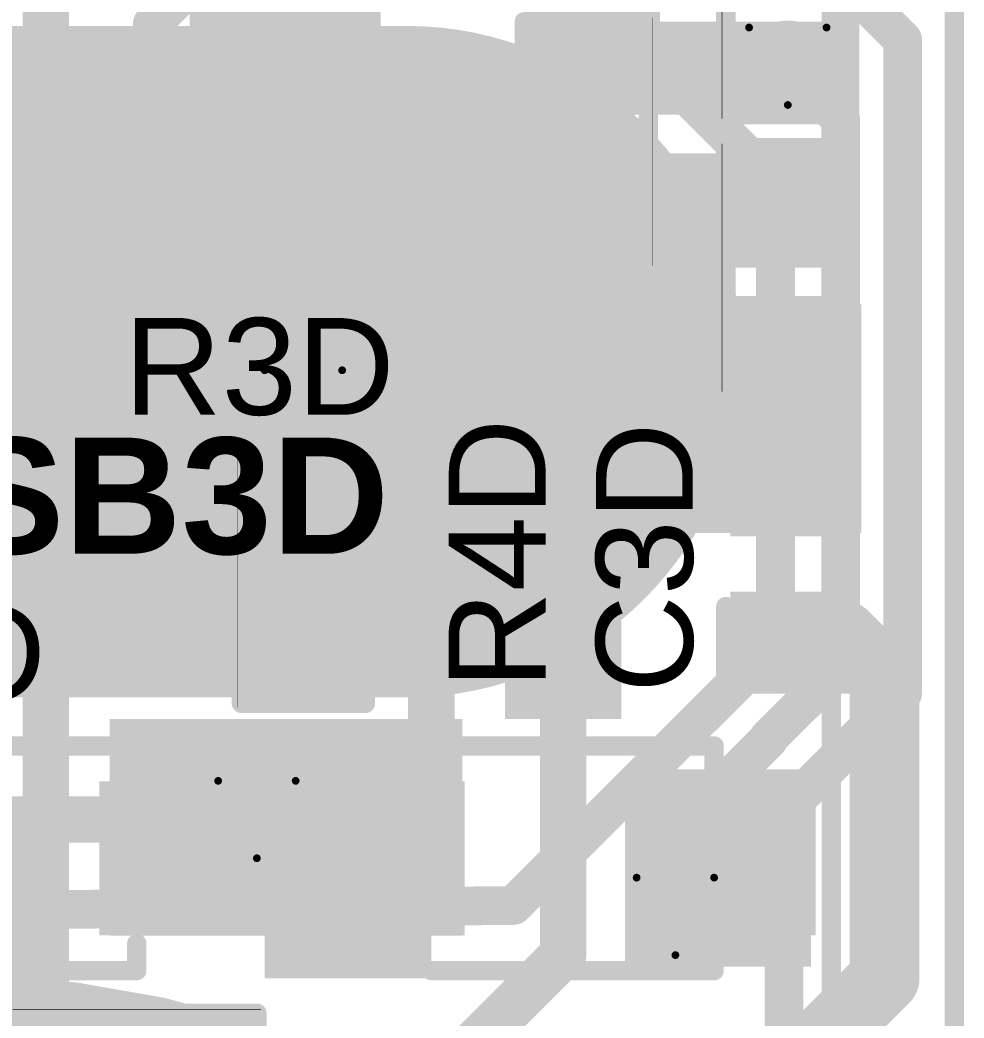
# Model space of a CAD drawing. Header units: inches. Extents: x -3.9 to 9.5, y -7 to 2.6.
# Drawn here: x 0.1632 to 0.4069, y -5.022 to -4.7643 of the extents above; entities that cross this region are included whole.
import ezdxf

# ---------------------------------------------------------------- set-up
doc = ezdxf.new("R2010")
doc.units = ezdxf.units.IN
doc.header["$MEASUREMENT"] = 0
for name, color, linetype in [('Board Outline', 216, 'Continuous'), ('Bottom Layer', 5, 'Continuous'), ('Bottom Overlay', 54, 'Continuous'), ('Bottom Paste', 16, 'Continuous'), ('Bottom Solder', 6, 'Continuous'), ('Drill Drawing', 1, 'Continuous'), ('Top Layer', 1, 'Continuous'), ('Top Overlay', 2, 'Continuous'), ('Top Paste', 8, 'Continuous'), ('Top Solder', 216, 'Continuous'), ('Via Holes', 16, 'Continuous')]:
    doc.layers.add(name, color=color, linetype=linetype)
doc.styles.add('Arial', font='', dxfattribs={"height": 0.2})
doc.styles.add('Arial_Bold', font='', dxfattribs={"height": 0.2})
doc.styles.get('Arial').set_extended_font_data('Arial')
doc.styles.get('Arial_Bold').set_extended_font_data('Arial', bold=True)

# ---------------------------------------------------------------- blocks, each defined once
blk = doc.blocks.new('14_TSSOP_38')
at = {"layer": 'Top Layer'}
for points in [[(-0.12992, 0.08563), (-0.08858, 0.08563), (-0.08858, 0.06791), (-0.12992, 0.06791)], [(-0.12992, 0.06004), (-0.08858, 0.06004), (-0.08858, 0.04232), (-0.12992, 0.04232)]]:
    blk.add_hatch(color=1, dxfattribs=at).paths.add_polyline_path(points)
at = {"layer": 'Top Overlay'}
blk.add_hatch(color=2, dxfattribs=at).paths.add_polyline_path([(-0.084, 0.068), (-0.073, 0.068), (-0.073, 0.086), (-0.084, 0.086)])
at = {"layer": 'Top Paste'}
for points in [[(-0.12992, 0.08563), (-0.08858, 0.08563), (-0.08858, 0.06791), (-0.12992, 0.06791)], [(-0.12992, 0.06004), (-0.08858, 0.06004), (-0.08858, 0.04232), (-0.12992, 0.04232)]]:
    blk.add_hatch(color=8, dxfattribs=at).paths.add_polyline_path(points)
at = {"layer": 'Top Solder'}
for points in [[(-0.13392, 0.08963), (-0.08458, 0.08963), (-0.08458, 0.06391), (-0.13392, 0.06391)], [(-0.13392, 0.06404), (-0.08458, 0.06404), (-0.08458, 0.03832), (-0.13392, 0.03832)], [(-0.13392, 0.03845), (-0.08458, 0.03845), (-0.08458, 0.01273), (-0.13392, 0.01273)]]:
    blk.add_hatch(color=216, dxfattribs=at).paths.add_polyline_path(points)
at = {"layer": 'Top Overlay'}
for points in [[(-0.09, 0.1, 0.005, 0.005, 0), (-0.09, 0.092, 0.005, 0.005, 0)], [(0.09, 0.1, 0.005, 0.005, 0), (-0.09, 0.1, 0.005, 0.005, 0)], [(-0.141, 0.082, 0.00787, 0.00787, 0), (-0.141, 0.072, 0.00787, 0.00787, 0)], [(-0.136, 0.077, 0.00787, 0.00787, 0), (-0.141, 0.082, 0.00787, 0.00787, 0)], [(-0.136, 0.077, 0.00787, 0.00787, 0), (-0.141, 0.072, 0.00787, 0.00787, 0)]]:
    blk.add_lwpolyline(points, format="xyseb", dxfattribs=at)
for points in [[(-0.09125, 0.1, 0.0025, 0.0025, 1), (-0.08875, 0.1, 0.0025, 0.0025, 1)], [(-0.09125, 0.1, 0.0025, 0.0025, 1), (-0.08875, 0.1, 0.0025, 0.0025, 1)], [(-0.09125, 0.092, 0.0025, 0.0025, 1), (-0.08875, 0.092, 0.0025, 0.0025, 1)], [(-0.14297, 0.082, 0.00394, 0.00394, 1), (-0.13903, 0.082, 0.00394, 0.00394, 1)], [(-0.14297, 0.082, 0.00394, 0.00394, 1), (-0.13903, 0.082, 0.00394, 0.00394, 1)], [(-0.13797, 0.077, 0.00394, 0.00394, 1), (-0.13403, 0.077, 0.00394, 0.00394, 1)], [(-0.13797, 0.077, 0.00394, 0.00394, 1), (-0.13403, 0.077, 0.00394, 0.00394, 1)], [(-0.14297, 0.072, 0.00394, 0.00394, 1), (-0.13903, 0.072, 0.00394, 0.00394, 1)], [(-0.14297, 0.072, 0.00394, 0.00394, 1), (-0.13903, 0.072, 0.00394, 0.00394, 1)]]:
    blk.add_lwpolyline(points, format="xyseb", close=True, dxfattribs=at)
blk = doc.blocks.new('S______B______0402_87')
at = {"layer": 'Top Layer'}
for points in [[(-0.0275, -0.0125), (-0.0275, 0.0125), (-0.0095, 0.0125), (-0.0095, -0.0125)], [(0.0095, -0.0125), (0.0095, 0.0125), (0.0275, 0.0125), (0.0275, -0.0125)]]:
    blk.add_hatch(color=1, dxfattribs=at).paths.add_polyline_path(points)
at = {"layer": 'Top Paste'}
for points in [[(-0.0275, -0.0125), (-0.0275, 0.0125), (-0.0095, 0.0125), (-0.0095, -0.0125)], [(0.0095, -0.0125), (0.0095, 0.0125), (0.0275, 0.0125), (0.0275, -0.0125)]]:
    blk.add_hatch(color=8, dxfattribs=at).paths.add_polyline_path(points)
at = {"layer": 'Top Solder'}
for points in [[(-0.02967, -0.01467), (-0.02967, 0.01467), (-0.00733, 0.01467), (-0.00733, -0.01467)], [(0.00733, -0.01467), (0.00733, 0.01467), (0.02967, 0.01467), (0.02967, -0.01467)]]:
    blk.add_hatch(color=216, dxfattribs=at).paths.add_polyline_path(points)
at = {"layer": 'Top Overlay'}
for points in [[(-0.031, -0.016, 0.005, 0.005, 0), (-0.031, 0.016, 0.005, 0.005, 0)], [(0.031, 0.016, 0.005, 0.005, 0), (-0.031, 0.016, 0.005, 0.005, 0)], [(0.031, -0.016, 0.005, 0.005, 0), (0.031, 0.016, 0.005, 0.005, 0)], [(0.031, -0.016, 0.005, 0.005, 0), (-0.031, -0.016, 0.005, 0.005, 0)], [(0.032, -0.017, 0.000127, 0.000127, 0), (-0.032, -0.017, 0.000127, 0.000127, 0)]]:
    blk.add_lwpolyline(points, format="xyseb", dxfattribs=at)
for points in [[(-0.03225, 0.016, 0.0025, 0.0025, 1), (-0.02975, 0.016, 0.0025, 0.0025, 1)], [(-0.03225, 0.016, 0.0025, 0.0025, 1), (-0.02975, 0.016, 0.0025, 0.0025, 1)], [(0.02975, 0.016, 0.0025, 0.0025, 1), (0.03225, 0.016, 0.0025, 0.0025, 1)], [(0.02975, 0.016, 0.0025, 0.0025, 1), (0.03225, 0.016, 0.0025, 0.0025, 1)], [(-0.03225, -0.016, 0.0025, 0.0025, 1), (-0.02975, -0.016, 0.0025, 0.0025, 1)], [(-0.03225, -0.016, 0.0025, 0.0025, 1), (-0.02975, -0.016, 0.0025, 0.0025, 1)], [(0.02975, -0.016, 0.0025, 0.0025, 1), (0.03225, -0.016, 0.0025, 0.0025, 1)], [(0.02975, -0.016, 0.0025, 0.0025, 1), (0.03225, -0.016, 0.0025, 0.0025, 1)], [(-0.03203, -0.017, 0.0000635, 0.0000635, 1), (-0.03197, -0.017, 0.0000635, 0.0000635, 1)], [(0.03197, -0.017, 0.0000635, 0.0000635, 1), (0.03203, -0.017, 0.0000635, 0.0000635, 1)]]:
    blk.add_lwpolyline(points, format="xyseb", close=True, dxfattribs=at)
blk = doc.blocks.new('R___0402_150')
at = {"layer": 'Top Layer'}
for points in [[(-0.0275, -0.0125), (-0.0275, 0.0125), (-0.0095, 0.0125), (-0.0095, -0.0125)], [(0.0095, -0.0125), (0.0095, 0.0125), (0.0275, 0.0125), (0.0275, -0.0125)]]:
    blk.add_hatch(color=1, dxfattribs=at).paths.add_polyline_path(points)
at = {"layer": 'Top Paste'}
for points in [[(-0.0275, -0.0125), (-0.0275, 0.0125), (-0.0095, 0.0125), (-0.0095, -0.0125)], [(0.0095, -0.0125), (0.0095, 0.0125), (0.0275, 0.0125), (0.0275, -0.0125)]]:
    blk.add_hatch(color=8, dxfattribs=at).paths.add_polyline_path(points)
at = {"layer": 'Top Solder'}
for points in [[(-0.02967, -0.01467), (-0.02967, 0.01467), (-0.00733, 0.01467), (-0.00733, -0.01467)], [(0.00733, -0.01467), (0.00733, 0.01467), (0.02967, 0.01467), (0.02967, -0.01467)]]:
    blk.add_hatch(color=216, dxfattribs=at).paths.add_polyline_path(points)
at = {"layer": 'Top Overlay'}
for points in [[(-0.031, 0.016, 0.005, 0.005, 0), (-0.031, -0.016, 0.005, 0.005, 0)], [(0.031, 0.016, 0.005, 0.005, 0), (-0.031, 0.016, 0.005, 0.005, 0)], [(0.031, 0.016, 0.005, 0.005, 0), (0.031, -0.016, 0.005, 0.005, 0)], [(0.031, -0.016, 0.005, 0.005, 0), (-0.031, -0.016, 0.005, 0.005, 0)], [(0.032, -0.017, 0.000127, 0.000127, 0), (-0.032, -0.017, 0.000127, 0.000127, 0)]]:
    blk.add_lwpolyline(points, format="xyseb", dxfattribs=at)
for points in [[(-0.03225, 0.016, 0.0025, 0.0025, 1), (-0.02975, 0.016, 0.0025, 0.0025, 1)], [(-0.03225, 0.016, 0.0025, 0.0025, 1), (-0.02975, 0.016, 0.0025, 0.0025, 1)], [(0.02975, 0.016, 0.0025, 0.0025, 1), (0.03225, 0.016, 0.0025, 0.0025, 1)], [(0.02975, 0.016, 0.0025, 0.0025, 1), (0.03225, 0.016, 0.0025, 0.0025, 1)], [(-0.03225, -0.016, 0.0025, 0.0025, 1), (-0.02975, -0.016, 0.0025, 0.0025, 1)], [(-0.03225, -0.016, 0.0025, 0.0025, 1), (-0.02975, -0.016, 0.0025, 0.0025, 1)], [(0.02975, -0.016, 0.0025, 0.0025, 1), (0.03225, -0.016, 0.0025, 0.0025, 1)], [(0.02975, -0.016, 0.0025, 0.0025, 1), (0.03225, -0.016, 0.0025, 0.0025, 1)], [(-0.03203, -0.017, 0.0000635, 0.0000635, 1), (-0.03197, -0.017, 0.0000635, 0.0000635, 1)], [(0.03197, -0.017, 0.0000635, 0.0000635, 1), (0.03203, -0.017, 0.0000635, 0.0000635, 1)]]:
    blk.add_lwpolyline(points, format="xyseb", close=True, dxfattribs=at)
blk = doc.blocks.new('R___0402_157')
at = {"layer": 'Top Layer'}
for points in [[(-0.0275, -0.0125), (-0.0275, 0.0125), (-0.0095, 0.0125), (-0.0095, -0.0125)], [(0.0095, -0.0125), (0.0095, 0.0125), (0.0275, 0.0125), (0.0275, -0.0125)]]:
    blk.add_hatch(color=1, dxfattribs=at).paths.add_polyline_path(points)
at = {"layer": 'Top Paste'}
for points in [[(-0.0275, -0.0125), (-0.0275, 0.0125), (-0.0095, 0.0125), (-0.0095, -0.0125)], [(0.0095, -0.0125), (0.0095, 0.0125), (0.0275, 0.0125), (0.0275, -0.0125)]]:
    blk.add_hatch(color=8, dxfattribs=at).paths.add_polyline_path(points)
at = {"layer": 'Top Solder'}
for points in [[(-0.02967, -0.01467), (-0.02967, 0.01467), (-0.00733, 0.01467), (-0.00733, -0.01467)], [(0.00733, -0.01467), (0.00733, 0.01467), (0.02967, 0.01467), (0.02967, -0.01467)]]:
    blk.add_hatch(color=216, dxfattribs=at).paths.add_polyline_path(points)
at = {"layer": 'Top Overlay'}
for points in [[(-0.031, -0.016, 0.005, 0.005, 0), (-0.031, 0.016, 0.005, 0.005, 0)], [(0.031, 0.016, 0.005, 0.005, 0), (-0.031, 0.016, 0.005, 0.005, 0)], [(0.031, -0.016, 0.005, 0.005, 0), (0.031, 0.016, 0.005, 0.005, 0)], [(0.031, -0.016, 0.005, 0.005, 0), (-0.031, -0.016, 0.005, 0.005, 0)], [(0.032, -0.017, 0.000127, 0.000127, 0), (-0.032, -0.017, 0.000127, 0.000127, 0)]]:
    blk.add_lwpolyline(points, format="xyseb", dxfattribs=at)
for points in [[(-0.03225, 0.016, 0.0025, 0.0025, 1), (-0.02975, 0.016, 0.0025, 0.0025, 1)], [(-0.03225, 0.016, 0.0025, 0.0025, 1), (-0.02975, 0.016, 0.0025, 0.0025, 1)], [(0.02975, 0.016, 0.0025, 0.0025, 1), (0.03225, 0.016, 0.0025, 0.0025, 1)], [(0.02975, 0.016, 0.0025, 0.0025, 1), (0.03225, 0.016, 0.0025, 0.0025, 1)], [(-0.03225, -0.016, 0.0025, 0.0025, 1), (-0.02975, -0.016, 0.0025, 0.0025, 1)], [(-0.03225, -0.016, 0.0025, 0.0025, 1), (-0.02975, -0.016, 0.0025, 0.0025, 1)], [(0.02975, -0.016, 0.0025, 0.0025, 1), (0.03225, -0.016, 0.0025, 0.0025, 1)], [(0.02975, -0.016, 0.0025, 0.0025, 1), (0.03225, -0.016, 0.0025, 0.0025, 1)], [(-0.03203, -0.017, 0.0000635, 0.0000635, 1), (-0.03197, -0.017, 0.0000635, 0.0000635, 1)], [(0.03197, -0.017, 0.0000635, 0.0000635, 1), (0.03203, -0.017, 0.0000635, 0.0000635, 1)]]:
    blk.add_lwpolyline(points, format="xyseb", close=True, dxfattribs=at)
blk = doc.blocks.new('R___0402_164')
at = {"layer": 'Top Layer'}
for points in [[(-0.0275, -0.0125), (-0.0275, 0.0125), (-0.0095, 0.0125), (-0.0095, -0.0125)], [(0.0095, -0.0125), (0.0095, 0.0125), (0.0275, 0.0125), (0.0275, -0.0125)]]:
    blk.add_hatch(color=1, dxfattribs=at).paths.add_polyline_path(points)
at = {"layer": 'Top Paste'}
for points in [[(-0.0275, -0.0125), (-0.0275, 0.0125), (-0.0095, 0.0125), (-0.0095, -0.0125)], [(0.0095, -0.0125), (0.0095, 0.0125), (0.0275, 0.0125), (0.0275, -0.0125)]]:
    blk.add_hatch(color=8, dxfattribs=at).paths.add_polyline_path(points)
at = {"layer": 'Top Solder'}
for points in [[(-0.02967, -0.01467), (-0.02967, 0.01467), (-0.00733, 0.01467), (-0.00733, -0.01467)], [(0.00733, -0.01467), (0.00733, 0.01467), (0.02967, 0.01467), (0.02967, -0.01467)]]:
    blk.add_hatch(color=216, dxfattribs=at).paths.add_polyline_path(points)
at = {"layer": 'Top Overlay'}
for points in [[(-0.031, 0.016, 0.005, 0.005, 0), (-0.031, -0.016, 0.005, 0.005, 0)], [(-0.031, 0.016, 0.005, 0.005, 0), (0.031, 0.016, 0.005, 0.005, 0)], [(0.031, 0.016, 0.005, 0.005, 0), (0.031, -0.016, 0.005, 0.005, 0)], [(-0.031, -0.016, 0.005, 0.005, 0), (0.031, -0.016, 0.005, 0.005, 0)], [(-0.032, -0.017, 0.000127, 0.000127, 0), (0.032, -0.017, 0.000127, 0.000127, 0)]]:
    blk.add_lwpolyline(points, format="xyseb", dxfattribs=at)
for points in [[(-0.03225, 0.016, 0.0025, 0.0025, 1), (-0.02975, 0.016, 0.0025, 0.0025, 1)], [(-0.03225, 0.016, 0.0025, 0.0025, 1), (-0.02975, 0.016, 0.0025, 0.0025, 1)], [(0.02975, 0.016, 0.0025, 0.0025, 1), (0.03225, 0.016, 0.0025, 0.0025, 1)], [(0.02975, 0.016, 0.0025, 0.0025, 1), (0.03225, 0.016, 0.0025, 0.0025, 1)], [(-0.03225, -0.016, 0.0025, 0.0025, 1), (-0.02975, -0.016, 0.0025, 0.0025, 1)], [(-0.03225, -0.016, 0.0025, 0.0025, 1), (-0.02975, -0.016, 0.0025, 0.0025, 1)], [(0.02975, -0.016, 0.0025, 0.0025, 1), (0.03225, -0.016, 0.0025, 0.0025, 1)], [(0.02975, -0.016, 0.0025, 0.0025, 1), (0.03225, -0.016, 0.0025, 0.0025, 1)], [(-0.03203, -0.017, 0.0000635, 0.0000635, 1), (-0.03197, -0.017, 0.0000635, 0.0000635, 1)], [(0.03197, -0.017, 0.0000635, 0.0000635, 1), (0.03203, -0.017, 0.0000635, 0.0000635, 1)]]:
    blk.add_lwpolyline(points, format="xyseb", close=True, dxfattribs=at)
blk = doc.blocks.new('R___0402_171')
at = {"layer": 'Top Layer'}
for points in [[(-0.0275, -0.0125), (-0.0275, 0.0125), (-0.0095, 0.0125), (-0.0095, -0.0125)], [(0.0095, -0.0125), (0.0095, 0.0125), (0.0275, 0.0125), (0.0275, -0.0125)]]:
    blk.add_hatch(color=1, dxfattribs=at).paths.add_polyline_path(points)
at = {"layer": 'Top Paste'}
for points in [[(-0.0275, -0.0125), (-0.0275, 0.0125), (-0.0095, 0.0125), (-0.0095, -0.0125)], [(0.0095, -0.0125), (0.0095, 0.0125), (0.0275, 0.0125), (0.0275, -0.0125)]]:
    blk.add_hatch(color=8, dxfattribs=at).paths.add_polyline_path(points)
at = {"layer": 'Top Solder'}
for points in [[(-0.02967, -0.01467), (-0.02967, 0.01467), (-0.00733, 0.01467), (-0.00733, -0.01467)], [(0.00733, -0.01467), (0.00733, 0.01467), (0.02967, 0.01467), (0.02967, -0.01467)]]:
    blk.add_hatch(color=216, dxfattribs=at).paths.add_polyline_path(points)
at = {"layer": 'Top Overlay'}
for points in [[(-0.031, -0.016, 0.005, 0.005, 0), (-0.031, 0.016, 0.005, 0.005, 0)], [(0.031, 0.016, 0.005, 0.005, 0), (-0.031, 0.016, 0.005, 0.005, 0)], [(0.031, -0.016, 0.005, 0.005, 0), (0.031, 0.016, 0.005, 0.005, 0)], [(0.031, -0.016, 0.005, 0.005, 0), (-0.031, -0.016, 0.005, 0.005, 0)], [(0.032, -0.017, 0.000127, 0.000127, 0), (-0.032, -0.017, 0.000127, 0.000127, 0)]]:
    blk.add_lwpolyline(points, format="xyseb", dxfattribs=at)
for points in [[(-0.03225, 0.016, 0.0025, 0.0025, 1), (-0.02975, 0.016, 0.0025, 0.0025, 1)], [(-0.03225, 0.016, 0.0025, 0.0025, 1), (-0.02975, 0.016, 0.0025, 0.0025, 1)], [(0.02975, 0.016, 0.0025, 0.0025, 1), (0.03225, 0.016, 0.0025, 0.0025, 1)], [(0.02975, 0.016, 0.0025, 0.0025, 1), (0.03225, 0.016, 0.0025, 0.0025, 1)], [(-0.03225, -0.016, 0.0025, 0.0025, 1), (-0.02975, -0.016, 0.0025, 0.0025, 1)], [(-0.03225, -0.016, 0.0025, 0.0025, 1), (-0.02975, -0.016, 0.0025, 0.0025, 1)], [(0.02975, -0.016, 0.0025, 0.0025, 1), (0.03225, -0.016, 0.0025, 0.0025, 1)], [(0.02975, -0.016, 0.0025, 0.0025, 1), (0.03225, -0.016, 0.0025, 0.0025, 1)], [(-0.03203, -0.017, 0.0000635, 0.0000635, 1), (-0.03197, -0.017, 0.0000635, 0.0000635, 1)], [(0.03197, -0.017, 0.0000635, 0.0000635, 1), (0.03203, -0.017, 0.0000635, 0.0000635, 1)]]:
    blk.add_lwpolyline(points, format="xyseb", close=True, dxfattribs=at)
blk = doc.blocks.new('_EMG________B_199')
at = {"layer": 'Bottom Layer'}
h = blk.add_hatch(color=5, dxfattribs=at)
edge = h.paths.add_edge_path()
edge.add_arc((-0.11417, 0.0005), 0.08268, 90, 270)
edge.add_line((-0.11417, -0.08217), (0.11417, -0.08217))
edge.add_arc((0.11417, 0.0005), 0.08268, 270, 450)
edge.add_line((0.11417, 0.08318), (-0.11417, 0.08318))
at = {"layer": 'Bottom Paste'}
h = blk.add_hatch(color=16, dxfattribs=at)
edge = h.paths.add_edge_path()
edge.add_arc((-0.11417, 0.0005), 0.08268, 90, 270)
edge.add_line((-0.11417, -0.08217), (0.11417, -0.08217))
edge.add_arc((0.11417, 0.0005), 0.08268, 270, 450)
edge.add_line((0.11417, 0.08318), (-0.11417, 0.08318))
at = {"layer": 'Bottom Solder'}
h = blk.add_hatch(color=6, dxfattribs=at)
edge = h.paths.add_edge_path()
edge.add_arc((-0.11417, 0.0005), 0.08668, 90, 270)
edge.add_line((-0.11417, -0.08617), (0.11417, -0.08617))
edge.add_arc((0.11417, 0.0005), 0.08668, 270, 450)
edge.add_line((0.11417, 0.08718), (-0.11417, 0.08718))
at = {"layer": 'Bottom Overlay'}
blk.add_lwpolyline([(0.22375, -0.43172, 0.005, 0.005, 0), (0.22375, 0.43172, 0.005, 0.005, 0)], format="xyseb", dxfattribs=at)
blk = doc.blocks.new('SOD_323_213')
at = {"layer": 'Top Layer'}
for points in [[(-0.02953, -0.01772), (-0.06102, -0.01772), (-0.06102, 0.01772), (-0.02953, 0.01772)], [(0.06102, -0.01772), (0.02953, -0.01772), (0.02953, 0.01772), (0.06102, 0.01772)]]:
    blk.add_hatch(color=1, dxfattribs=at).paths.add_polyline_path(points)
at = {"layer": 'Top Overlay'}
for points in [[(-0.079, 0.019), (-0.036, 0.019), (-0.036, 0.031), (-0.079, 0.031)], [(-0.079, -0.02), (-0.062, -0.02), (-0.062, 0.02), (-0.079, 0.02)], [(-0.079, -0.031), (-0.036, -0.031), (-0.036, -0.019), (-0.079, -0.019)]]:
    blk.add_hatch(color=2, dxfattribs=at).paths.add_polyline_path(points)
at = {"layer": 'Top Paste'}
for points in [[(-0.02953, -0.01772), (-0.06102, -0.01772), (-0.06102, 0.01772), (-0.02953, 0.01772)], [(0.06102, -0.01772), (0.02953, -0.01772), (0.02953, 0.01772), (0.06102, 0.01772)]]:
    blk.add_hatch(color=8, dxfattribs=at).paths.add_polyline_path(points)
at = {"layer": 'Top Solder'}
for points in [[(-0.02736, -0.01988), (-0.06319, -0.01988), (-0.06319, 0.01988), (-0.02736, 0.01988)], [(0.06319, -0.01988), (0.02736, -0.01988), (0.02736, 0.01988), (0.06319, 0.01988)]]:
    blk.add_hatch(color=216, dxfattribs=at).paths.add_polyline_path(points)
at = {"layer": 'Top Overlay'}
for points in [[(-0.036, 0.029, 0.005, 0.005, 0), (0.037, 0.029, 0.005, 0.005, 0)], [(0.037, 0.022, 0.005, 0.005, 0), (0.037, 0.029, 0.005, 0.005, 0)], [(0.037, -0.029, 0.005, 0.005, 0), (0.037, -0.022, 0.005, 0.005, 0)], [(-0.036, -0.029, 0.005, 0.005, 0), (0.037, -0.029, 0.005, 0.005, 0)]]:
    blk.add_lwpolyline(points, format="xyseb", dxfattribs=at)
for points in [[(-0.03725, 0.029, 0.0025, 0.0025, 1), (-0.03475, 0.029, 0.0025, 0.0025, 1)], [(0.03575, 0.029, 0.0025, 0.0025, 1), (0.03825, 0.029, 0.0025, 0.0025, 1)], [(0.03575, 0.029, 0.0025, 0.0025, 1), (0.03825, 0.029, 0.0025, 0.0025, 1)], [(0.03575, 0.022, 0.0025, 0.0025, 1), (0.03825, 0.022, 0.0025, 0.0025, 1)], [(0.03575, -0.022, 0.0025, 0.0025, 1), (0.03825, -0.022, 0.0025, 0.0025, 1)], [(-0.03725, -0.029, 0.0025, 0.0025, 1), (-0.03475, -0.029, 0.0025, 0.0025, 1)], [(0.03575, -0.029, 0.0025, 0.0025, 1), (0.03825, -0.029, 0.0025, 0.0025, 1)], [(0.03575, -0.029, 0.0025, 0.0025, 1), (0.03825, -0.029, 0.0025, 0.0025, 1)]]:
    blk.add_lwpolyline(points, format="xyseb", close=True, dxfattribs=at)
blk = doc.blocks.new('SOD_323_220')
at = {"layer": 'Top Layer'}
for points in [[(-0.02953, -0.01772), (-0.06102, -0.01772), (-0.06102, 0.01772), (-0.02953, 0.01772)], [(0.06102, -0.01772), (0.02953, -0.01772), (0.02953, 0.01772), (0.06102, 0.01772)]]:
    blk.add_hatch(color=1, dxfattribs=at).paths.add_polyline_path(points)
at = {"layer": 'Top Overlay'}
for points in [[(-0.079, 0.019), (-0.036, 0.019), (-0.036, 0.031), (-0.079, 0.031)], [(-0.079, -0.02), (-0.062, -0.02), (-0.062, 0.02), (-0.079, 0.02)], [(-0.079, -0.031), (-0.036, -0.031), (-0.036, -0.019), (-0.079, -0.019)]]:
    blk.add_hatch(color=2, dxfattribs=at).paths.add_polyline_path(points)
at = {"layer": 'Top Paste'}
for points in [[(-0.02953, -0.01772), (-0.06102, -0.01772), (-0.06102, 0.01772), (-0.02953, 0.01772)], [(0.06102, -0.01772), (0.02953, -0.01772), (0.02953, 0.01772), (0.06102, 0.01772)]]:
    blk.add_hatch(color=8, dxfattribs=at).paths.add_polyline_path(points)
at = {"layer": 'Top Solder'}
for points in [[(-0.02736, -0.01988), (-0.06319, -0.01988), (-0.06319, 0.01988), (-0.02736, 0.01988)], [(0.06319, -0.01988), (0.02736, -0.01988), (0.02736, 0.01988), (0.06319, 0.01988)]]:
    blk.add_hatch(color=216, dxfattribs=at).paths.add_polyline_path(points)
at = {"layer": 'Top Overlay'}
for points in [[(-0.036, 0.029, 0.005, 0.005, 0), (0.037, 0.029, 0.005, 0.005, 0)], [(0.037, 0.022, 0.005, 0.005, 0), (0.037, 0.029, 0.005, 0.005, 0)], [(0.037, -0.029, 0.005, 0.005, 0), (0.037, -0.022, 0.005, 0.005, 0)], [(-0.036, -0.029, 0.005, 0.005, 0), (0.037, -0.029, 0.005, 0.005, 0)]]:
    blk.add_lwpolyline(points, format="xyseb", dxfattribs=at)
for points in [[(-0.03725, 0.029, 0.0025, 0.0025, 1), (-0.03475, 0.029, 0.0025, 0.0025, 1)], [(0.03575, 0.029, 0.0025, 0.0025, 1), (0.03825, 0.029, 0.0025, 0.0025, 1)], [(0.03575, 0.029, 0.0025, 0.0025, 1), (0.03825, 0.029, 0.0025, 0.0025, 1)], [(0.03575, 0.022, 0.0025, 0.0025, 1), (0.03825, 0.022, 0.0025, 0.0025, 1)], [(0.03575, -0.022, 0.0025, 0.0025, 1), (0.03825, -0.022, 0.0025, 0.0025, 1)], [(-0.03725, -0.029, 0.0025, 0.0025, 1), (-0.03475, -0.029, 0.0025, 0.0025, 1)], [(0.03575, -0.029, 0.0025, 0.0025, 1), (0.03825, -0.029, 0.0025, 0.0025, 1)], [(0.03575, -0.029, 0.0025, 0.0025, 1), (0.03825, -0.029, 0.0025, 0.0025, 1)]]:
    blk.add_lwpolyline(points, format="xyseb", close=True, dxfattribs=at)
blk = doc.blocks.new('C___0402_248')
at = {"layer": 'Top Layer'}
for points in [[(-0.0275, -0.0125), (-0.0275, 0.0125), (-0.0095, 0.0125), (-0.0095, -0.0125)], [(0.0095, -0.0125), (0.0095, 0.0125), (0.0275, 0.0125), (0.0275, -0.0125)]]:
    blk.add_hatch(color=1, dxfattribs=at).paths.add_polyline_path(points)
at = {"layer": 'Top Paste'}
for points in [[(-0.0275, -0.0125), (-0.0275, 0.0125), (-0.0095, 0.0125), (-0.0095, -0.0125)], [(0.0095, -0.0125), (0.0095, 0.0125), (0.0275, 0.0125), (0.0275, -0.0125)]]:
    blk.add_hatch(color=8, dxfattribs=at).paths.add_polyline_path(points)
at = {"layer": 'Top Solder'}
for points in [[(-0.02986, -0.01486), (-0.02986, 0.01486), (-0.00714, 0.01486), (-0.00714, -0.01486)], [(0.00714, -0.01486), (0.00714, 0.01486), (0.02986, 0.01486), (0.02986, -0.01486)]]:
    blk.add_hatch(color=216, dxfattribs=at).paths.add_polyline_path(points)
at = {"layer": 'Top Overlay'}
for points in [[(-0.031, 0.016, 0.005, 0.005, 0), (-0.011, 0.016, 0.005, 0.005, 0)], [(-0.031, 0.016, 0.005, 0.005, 0), (-0.031, -0.016, 0.005, 0.005, 0)], [(0.011, 0.016, 0.005, 0.005, 0), (0.031, 0.016, 0.005, 0.005, 0)], [(0.031, 0.016, 0.005, 0.005, 0), (0.031, -0.016, 0.005, 0.005, 0)], [(-0.031, -0.016, 0.005, 0.005, 0), (-0.011, -0.016, 0.005, 0.005, 0)], [(0.011, -0.016, 0.005, 0.005, 0), (0.031, -0.016, 0.005, 0.005, 0)]]:
    blk.add_lwpolyline(points, format="xyseb", dxfattribs=at)
for points in [[(-0.03225, 0.016, 0.0025, 0.0025, 1), (-0.02975, 0.016, 0.0025, 0.0025, 1)], [(-0.03225, 0.016, 0.0025, 0.0025, 1), (-0.02975, 0.016, 0.0025, 0.0025, 1)], [(-0.01225, 0.016, 0.0025, 0.0025, 1), (-0.00975, 0.016, 0.0025, 0.0025, 1)], [(0.00975, 0.016, 0.0025, 0.0025, 1), (0.01225, 0.016, 0.0025, 0.0025, 1)], [(0.02975, 0.016, 0.0025, 0.0025, 1), (0.03225, 0.016, 0.0025, 0.0025, 1)], [(0.02975, 0.016, 0.0025, 0.0025, 1), (0.03225, 0.016, 0.0025, 0.0025, 1)], [(-0.03225, -0.016, 0.0025, 0.0025, 1), (-0.02975, -0.016, 0.0025, 0.0025, 1)], [(-0.03225, -0.016, 0.0025, 0.0025, 1), (-0.02975, -0.016, 0.0025, 0.0025, 1)], [(-0.01225, -0.016, 0.0025, 0.0025, 1), (-0.00975, -0.016, 0.0025, 0.0025, 1)], [(0.00975, -0.016, 0.0025, 0.0025, 1), (0.01225, -0.016, 0.0025, 0.0025, 1)], [(0.02975, -0.016, 0.0025, 0.0025, 1), (0.03225, -0.016, 0.0025, 0.0025, 1)], [(0.02975, -0.016, 0.0025, 0.0025, 1), (0.03225, -0.016, 0.0025, 0.0025, 1)]]:
    blk.add_lwpolyline(points, format="xyseb", close=True, dxfattribs=at)

msp = doc.modelspace()

# ---------------------------------------------------------------- hatches: boundary and pattern name
at = {"layer": 'Bottom Layer'}
h = msp.add_hatch(color=5, dxfattribs=at)
edge = h.paths.add_edge_path()
edge.add_arc((0.36137, -4.77628), 0.01181, 0, 360)
h = msp.add_hatch(color=5, dxfattribs=at)
edge = h.paths.add_edge_path()
edge.add_arc((0.23635, -4.86478), 0.01181, 0, 360)
h = msp.add_hatch(color=5, dxfattribs=at)
edge = h.paths.add_edge_path()
edge.add_arc((0.22435, -4.97078), 0.01181, 0, 360)
h = msp.add_hatch(color=5, dxfattribs=at)
edge = h.paths.add_edge_path()
edge.add_arc((0.33235, -4.99578), 0.01181, 0, 360)
at = {"layer": 'Top Layer'}
for points in [[(0.29335, -4.78878), (0.37635, -4.78878), (0.37635, -4.76478), (0.29335, -4.76478)], [(0.28837, -4.82828), (0.37737, -4.82828), (0.37737, -4.79878), (0.28837, -4.79878)], [(0.28837, -4.94478), (0.31837, -4.94478), (0.31837, -4.79878), (0.28837, -4.79878)], [(0.33337, -4.85778), (0.38037, -4.85778), (0.38037, -4.83778), (0.33337, -4.83778)], [(0.33337, -4.89678), (0.38037, -4.89678), (0.38037, -4.83778), (0.33337, -4.83778)], [(0.19135, -4.93778), (0.25135, -4.93778), (0.25135, -4.91178), (0.19135, -4.91178)], [(0.18635, -5.00078), (0.27735, -5.00078), (0.27735, -4.94478), (0.18635, -4.94478)], [(0.31935, -5.00878), (0.36735, -5.00878), (0.36735, -4.95778), (0.31935, -4.95778)], [(0.09535, -5.05078), (0.17535, -5.05078), (0.17535, -4.96478), (0.09535, -4.96478)]]:
    msp.add_hatch(color=1, dxfattribs=at).paths.add_polyline_path(points)
h = msp.add_hatch(color=1, dxfattribs=at)
edge = h.paths.add_edge_path()
edge.add_arc((0.36137, -4.77628), 0.01181, 0, 360)
h = msp.add_hatch(color=1, dxfattribs=at)
edge = h.paths.add_edge_path()
edge.add_arc((0.23635, -4.86478), 0.01181, 0, 360)
h = msp.add_hatch(color=1, dxfattribs=at)
edge = h.paths.add_edge_path()
edge.add_arc((0.22435, -4.97078), 0.01181, 0, 360)
h = msp.add_hatch(color=1, dxfattribs=at)
edge = h.paths.add_edge_path()
edge.add_arc((0.33235, -4.99578), 0.01181, 0, 360)
at = {"layer": 'Via Holes'}
h = msp.add_hatch(color=7, dxfattribs=at)
edge = h.paths.add_edge_path()
edge.add_arc((0.36137, -4.77628), 0.00591, 0, 360)
h = msp.add_hatch(color=7, dxfattribs=at)
edge = h.paths.add_edge_path()
edge.add_arc((0.23635, -4.86478), 0.00591, 0, 360)
h = msp.add_hatch(color=7, dxfattribs=at)
edge = h.paths.add_edge_path()
edge.add_arc((0.22435, -4.97078), 0.00591, 0, 360)
h = msp.add_hatch(color=7, dxfattribs=at)
edge = h.paths.add_edge_path()
edge.add_arc((0.33235, -4.99578), 0.00591, 0, 360)

# ---------------------------------------------------------------- linework, layer by layer
at = {"layer": 'Board Outline'}
msp.add_lwpolyline([(0.40435, -4.42332, 0.005, 0.005, 0), (0.40435, -5.28379, 0.005, 0.005, 0)], format="xyseb", dxfattribs=at)
at = {"layer": 'Bottom Layer'}
for points in [[(0.32335, -4.77178, 0.01, 0.01, 0), (0.32335, -4.71578, 0.01, 0.01, 0)], [(0.38035, -4.75878, 0.01, 0.01, 0), (0.39099, -4.76942, 0.01, 0.01, 0)], [(0.39099, -4.93815, 0.01, 0.01, 0), (0.39099, -4.76942, 0.01, 0.01, 0)], [(0.32335, -4.77178, 0.01, 0.01, 0), (0.35819, -4.80662, 0.01, 0.01, 0)], [(0.36137, -4.77628, 0.01, 0.01, 0), (0.37499, -4.7899, 0.01, 0.01, 0)], [(0.37499, -4.93115, 0.01, 0.01, 0), (0.37499, -4.7899, 0.01, 0.01, 0)], [(0.35819, -4.92532, 0.01, 0.01, 0), (0.35819, -4.80662, 0.01, 0.01, 0)], [(0.31635, -4.96716, 0.01, 0.01, 0), (0.35819, -4.92532, 0.01, 0.01, 0)], [(0.35643, -4.9497, 0.01, 0.01, 0), (0.37499, -4.93115, 0.01, 0.01, 0)], [(0.3604, -4.96874, 0.01, 0.01, 0), (0.39099, -4.93815, 0.01, 0.01, 0)], [(0.33235, -4.97416, 0.01, 0.01, 0), (0.35643, -4.95008, 0.01, 0.01, 0)], [(0.35643, -4.95008, 0.01, 0.01, 0), (0.35643, -4.9497, 0.01, 0.01, 0)], [(0.29052, -4.99298, 0.01, 0.01, 0), (0.31635, -4.96716, 0.01, 0.01, 0)], [(-0.04665, -4.97078, 0.012, 0.012, 0), (0.22435, -4.97078, 0.012, 0.012, 0)], [(0.22435, -4.97078, 0.012, 0.012, 0), (0.22459, -4.97078, 0.012, 0.012, 0)], [(0.3604, -5.02983, 0.01, 0.01, 0), (0.3604, -4.96874, 0.01, 0.01, 0)], [(0.33235, -4.99578, 0.01, 0.01, 0), (0.33235, -4.97416, 0.01, 0.01, 0)], [(-0.02761, -4.99574, 0.01, 0.01, 0), (0.22011, -4.99359, 0.01, 0.01, 0)], [(0.22011, -4.99359, 0.01, 0.01, 0), (0.2202, -4.99359, 0.01, 0.01, 0)], [(0.2202, -4.99359, 0.01, 0.01, 0), (0.23238, -4.99359, 0.01, 0.01, 0)], [(0.23238, -4.99359, 0.01, 0.01, 0), (0.23533, -4.99346, 0.01, 0.01, 0)], [(0.23533, -4.99346, 0.01, 0.01, 0), (0.29052, -4.99298, 0.01, 0.01, 0)], [(-0.02265, -5.09928, 0.02, 0.02, -1.34747), (0.20885, -5.46541, 0.02, 0.02, 0)]]:
    msp.add_lwpolyline(points, format="xyseb", dxfattribs=at)
for points in [[(0.38849, -4.76942, 0.005, 0.005, 1), (0.39349, -4.76942, 0.005, 0.005, 1)], [(0.38849, -4.76942, 0.005, 0.005, 1), (0.39349, -4.76942, 0.005, 0.005, 1)], [(0.32085, -4.77178, 0.005, 0.005, 1), (0.32585, -4.77178, 0.005, 0.005, 1)], [(0.32085, -4.77178, 0.005, 0.005, 1), (0.32585, -4.77178, 0.005, 0.005, 1)], [(0.35887, -4.77628, 0.005, 0.005, 1), (0.36387, -4.77628, 0.005, 0.005, 1)], [(0.37249, -4.7899, 0.005, 0.005, 1), (0.37749, -4.7899, 0.005, 0.005, 1)], [(0.37249, -4.7899, 0.005, 0.005, 1), (0.37749, -4.7899, 0.005, 0.005, 1)], [(0.35569, -4.80662, 0.005, 0.005, 1), (0.36069, -4.80662, 0.005, 0.005, 1)], [(0.35569, -4.80662, 0.005, 0.005, 1), (0.36069, -4.80662, 0.005, 0.005, 1)], [(0.35569, -4.92532, 0.005, 0.005, 1), (0.36069, -4.92532, 0.005, 0.005, 1)], [(0.35569, -4.92532, 0.005, 0.005, 1), (0.36069, -4.92532, 0.005, 0.005, 1)], [(0.37249, -4.93115, 0.005, 0.005, 1), (0.37749, -4.93115, 0.005, 0.005, 1)], [(0.37249, -4.93115, 0.005, 0.005, 1), (0.37749, -4.93115, 0.005, 0.005, 1)], [(0.38849, -4.93815, 0.005, 0.005, 1), (0.39349, -4.93815, 0.005, 0.005, 1)], [(0.38849, -4.93815, 0.005, 0.005, 1), (0.39349, -4.93815, 0.005, 0.005, 1)], [(0.35393, -4.9497, 0.005, 0.005, 1), (0.35893, -4.9497, 0.005, 0.005, 1)], [(0.35393, -4.9497, 0.005, 0.005, 1), (0.35893, -4.9497, 0.005, 0.005, 1)], [(0.35393, -4.95008, 0.005, 0.005, 1), (0.35893, -4.95008, 0.005, 0.005, 1)], [(0.35393, -4.95008, 0.005, 0.005, 1), (0.35893, -4.95008, 0.005, 0.005, 1)], [(0.31385, -4.96716, 0.005, 0.005, 1), (0.31885, -4.96716, 0.005, 0.005, 1)], [(0.31385, -4.96716, 0.005, 0.005, 1), (0.31885, -4.96716, 0.005, 0.005, 1)], [(0.22135, -4.97078, 0.006, 0.006, 1), (0.22735, -4.97078, 0.006, 0.006, 1)], [(0.22135, -4.97078, 0.006, 0.006, 1), (0.22735, -4.97078, 0.006, 0.006, 1)], [(0.22159, -4.97078, 0.006, 0.006, 1), (0.22759, -4.97078, 0.006, 0.006, 1)], [(0.3579, -4.96874, 0.005, 0.005, 1), (0.3629, -4.96874, 0.005, 0.005, 1)], [(0.3579, -4.96874, 0.005, 0.005, 1), (0.3629, -4.96874, 0.005, 0.005, 1)], [(0.32985, -4.97416, 0.005, 0.005, 1), (0.33485, -4.97416, 0.005, 0.005, 1)], [(0.32985, -4.97416, 0.005, 0.005, 1), (0.33485, -4.97416, 0.005, 0.005, 1)], [(0.21761, -4.99359, 0.005, 0.005, 1), (0.22261, -4.99359, 0.005, 0.005, 1)], [(0.21761, -4.99359, 0.005, 0.005, 1), (0.22261, -4.99359, 0.005, 0.005, 1)], [(0.2177, -4.99359, 0.005, 0.005, 1), (0.2227, -4.99359, 0.005, 0.005, 1)], [(0.2177, -4.99359, 0.005, 0.005, 1), (0.2227, -4.99359, 0.005, 0.005, 1)], [(0.22988, -4.99359, 0.005, 0.005, 1), (0.23488, -4.99359, 0.005, 0.005, 1)], [(0.22988, -4.99359, 0.005, 0.005, 1), (0.23488, -4.99359, 0.005, 0.005, 1)], [(0.23283, -4.99346, 0.005, 0.005, 1), (0.23783, -4.99346, 0.005, 0.005, 1)], [(0.23283, -4.99346, 0.005, 0.005, 1), (0.23783, -4.99346, 0.005, 0.005, 1)], [(0.28802, -4.99298, 0.005, 0.005, 1), (0.29302, -4.99298, 0.005, 0.005, 1)], [(0.28802, -4.99298, 0.005, 0.005, 1), (0.29302, -4.99298, 0.005, 0.005, 1)], [(0.32985, -4.99578, 0.005, 0.005, 1), (0.33485, -4.99578, 0.005, 0.005, 1)]]:
    msp.add_lwpolyline(points, format="xyseb", close=True, dxfattribs=at)
at = {"layer": 'Drill Drawing'}
for points in [[(0.35137, -4.76628, 0.002, 0.002, 0), (0.37137, -4.76628, 0.002, 0.002, 0)], [(0.35137, -4.76628, 0.002, 0.002, 0), (0.36137, -4.78628, 0.002, 0.002, 0)], [(0.36137, -4.78628, 0.002, 0.002, 0), (0.37137, -4.76628, 0.002, 0.002, 0)], [(0.22635, -4.85478, 0.002, 0.002, 0), (0.24635, -4.85478, 0.002, 0.002, 0)], [(0.22635, -4.85478, 0.002, 0.002, 0), (0.23635, -4.87478, 0.002, 0.002, 0)], [(0.23635, -4.87478, 0.002, 0.002, 0), (0.24635, -4.85478, 0.002, 0.002, 0)], [(0.21435, -4.96078, 0.002, 0.002, 0), (0.23435, -4.96078, 0.002, 0.002, 0)], [(0.21435, -4.96078, 0.002, 0.002, 0), (0.22435, -4.98078, 0.002, 0.002, 0)], [(0.22435, -4.98078, 0.002, 0.002, 0), (0.23435, -4.96078, 0.002, 0.002, 0)], [(0.32235, -4.98578, 0.002, 0.002, 0), (0.34235, -4.98578, 0.002, 0.002, 0)], [(0.32235, -4.98578, 0.002, 0.002, 0), (0.33235, -5.00578, 0.002, 0.002, 0)], [(0.33235, -5.00578, 0.002, 0.002, 0), (0.34235, -4.98578, 0.002, 0.002, 0)]]:
    msp.add_lwpolyline(points, format="xyseb", dxfattribs=at)
for points in [[(0.35087, -4.76628, 0.001, 0.001, 1), (0.35187, -4.76628, 0.001, 0.001, 1)], [(0.35087, -4.76628, 0.001, 0.001, 1), (0.35187, -4.76628, 0.001, 0.001, 1)], [(0.37087, -4.76628, 0.001, 0.001, 1), (0.37187, -4.76628, 0.001, 0.001, 1)], [(0.37087, -4.76628, 0.001, 0.001, 1), (0.37187, -4.76628, 0.001, 0.001, 1)], [(0.36087, -4.78628, 0.001, 0.001, 1), (0.36187, -4.78628, 0.001, 0.001, 1)], [(0.36087, -4.78628, 0.001, 0.001, 1), (0.36187, -4.78628, 0.001, 0.001, 1)], [(0.22585, -4.85478, 0.001, 0.001, 1), (0.22685, -4.85478, 0.001, 0.001, 1)], [(0.22585, -4.85478, 0.001, 0.001, 1), (0.22685, -4.85478, 0.001, 0.001, 1)], [(0.24585, -4.85478, 0.001, 0.001, 1), (0.24685, -4.85478, 0.001, 0.001, 1)], [(0.24585, -4.85478, 0.001, 0.001, 1), (0.24685, -4.85478, 0.001, 0.001, 1)], [(0.23585, -4.87478, 0.001, 0.001, 1), (0.23685, -4.87478, 0.001, 0.001, 1)], [(0.23585, -4.87478, 0.001, 0.001, 1), (0.23685, -4.87478, 0.001, 0.001, 1)], [(0.21385, -4.96078, 0.001, 0.001, 1), (0.21485, -4.96078, 0.001, 0.001, 1)], [(0.21385, -4.96078, 0.001, 0.001, 1), (0.21485, -4.96078, 0.001, 0.001, 1)], [(0.23385, -4.96078, 0.001, 0.001, 1), (0.23485, -4.96078, 0.001, 0.001, 1)], [(0.23385, -4.96078, 0.001, 0.001, 1), (0.23485, -4.96078, 0.001, 0.001, 1)], [(0.22385, -4.98078, 0.001, 0.001, 1), (0.22485, -4.98078, 0.001, 0.001, 1)], [(0.22385, -4.98078, 0.001, 0.001, 1), (0.22485, -4.98078, 0.001, 0.001, 1)], [(0.32185, -4.98578, 0.001, 0.001, 1), (0.32285, -4.98578, 0.001, 0.001, 1)], [(0.32185, -4.98578, 0.001, 0.001, 1), (0.32285, -4.98578, 0.001, 0.001, 1)], [(0.34185, -4.98578, 0.001, 0.001, 1), (0.34285, -4.98578, 0.001, 0.001, 1)], [(0.34185, -4.98578, 0.001, 0.001, 1), (0.34285, -4.98578, 0.001, 0.001, 1)], [(0.33185, -5.00578, 0.001, 0.001, 1), (0.33285, -5.00578, 0.001, 0.001, 1)], [(0.33185, -5.00578, 0.001, 0.001, 1), (0.33285, -5.00578, 0.001, 0.001, 1)]]:
    msp.add_lwpolyline(points, format="xyseb", close=True, dxfattribs=at)
at = {"layer": 'Top Layer'}
for points in [[(0.16985, -5.03478, 0.012, 0.012, 0), (0.16985, -4.75078, 0.012, 0.012, 0)], [(0.19735, -4.76535, 0.01, 0.01, 0), (0.2041, -4.75859, 0.01, 0.01, 0)], [(0.19735, -4.91843, 0.01, 0.01, 0), (0.19735, -4.76535, 0.01, 0.01, 0)], [(0.23162, -4.78096, 0.01, 0.01, 0), (0.23261, -4.78096, 0.01, 0.01, 0)], [(0.23261, -4.78096, 0.01, 0.01, 0), (0.2327, -4.78087, 0.01, 0.01, 0)], [(0.23261, -4.78096, 0.01, 0.01, 0), (0.26817, -4.78096, 0.01, 0.01, 0)], [(0.26817, -4.78096, 0.01, 0.01, 0), (0.30743, -4.82022, 0.01, 0.01, 0)], [(0.23162, -4.80655, 0.012, 0.012, 0), (0.26349, -4.80655, 0.012, 0.012, 0)], [(0.26349, -4.80655, 0.012, 0.012, 0), (0.26935, -4.81241, 0.012, 0.012, 0)], [(0.26935, -4.97151, 0.012, 0.012, 0), (0.26935, -4.81241, 0.012, 0.012, 0)], [(0.30337, -5.00578, 0.012, 0.012, 0), (0.30337, -4.83578, 0.012, 0.012, 0)], [(0.23635, -4.89128, 0.012, 0.012, 0), (0.23635, -4.86478, 0.012, 0.012, 0)], [(0.19735, -4.91843, 0.01, 0.01, 0), (0.20321, -4.92428, 0.01, 0.01, 0)], [(0.36137, -4.92328, 0.018, 0.018, 0), (0.37581, -4.92328, 0.018, 0.018, 0)], [(0.37581, -4.92328, 0.018, 0.018, 0), (0.38635, -4.93383, 0.018, 0.018, 0)], [(0.20321, -4.92428, 0.01, 0.01, 0), (0.23235, -4.92428, 0.01, 0.01, 0)], [(0.23235, -4.92428, 0.01, 0.01, 0), (0.23635, -4.92828, 0.01, 0.01, 0)], [(0.38635, -5.01178, 0.018, 0.018, 0), (0.38635, -4.93383, 0.018, 0.018, 0)], [(0.22435, -4.96778, 0.012, 0.012, 0), (0.22435, -4.96078, 0.012, 0.012, 0)], [(0.22135, -4.96778, 0.012, 0.012, 0), (0.22435, -4.96778, 0.012, 0.012, 0)], [(0.26008, -4.98078, 0.01, 0.01, 0), (0.26935, -4.97151, 0.01, 0.01, 0)], [(0.35063, -4.98275, 0.01, 0.01, 0), (0.35063, -4.98078, 0.01, 0.01, 0)], [(0.33988, -4.9935, 0.01, 0.01, 0), (0.35063, -4.98275, 0.01, 0.01, 0)], [(0.33235, -4.99578, 0.01, 0.01, 0), (0.33463, -4.9935, 0.01, 0.01, 0)], [(0.33463, -4.9935, 0.01, 0.01, 0), (0.33988, -4.9935, 0.01, 0.01, 0)], [(0.27237, -5.03678, 0.012, 0.012, 0), (0.30337, -5.00578, 0.012, 0.012, 0)], [(0.33235, -5.06578, 0.018, 0.018, 0), (0.38635, -5.01178, 0.018, 0.018, 0)]]:
    msp.add_lwpolyline(points, format="xyseb", dxfattribs=at)
for points in [[(0.19485, -4.76535, 0.005, 0.005, 1), (0.19985, -4.76535, 0.005, 0.005, 1)], [(0.19485, -4.76535, 0.005, 0.005, 1), (0.19985, -4.76535, 0.005, 0.005, 1)], [(0.22912, -4.78096, 0.005, 0.005, 1), (0.23412, -4.78096, 0.005, 0.005, 1)], [(0.23011, -4.78096, 0.005, 0.005, 1), (0.23511, -4.78096, 0.005, 0.005, 1)], [(0.23011, -4.78096, 0.005, 0.005, 1), (0.23511, -4.78096, 0.005, 0.005, 1)], [(0.23011, -4.78096, 0.005, 0.005, 1), (0.23511, -4.78096, 0.005, 0.005, 1)], [(0.2302, -4.78087, 0.005, 0.005, 1), (0.2352, -4.78087, 0.005, 0.005, 1)], [(0.26567, -4.78096, 0.005, 0.005, 1), (0.27067, -4.78096, 0.005, 0.005, 1)], [(0.26567, -4.78096, 0.005, 0.005, 1), (0.27067, -4.78096, 0.005, 0.005, 1)], [(0.22862, -4.80655, 0.006, 0.006, 1), (0.23462, -4.80655, 0.006, 0.006, 1)], [(0.26049, -4.80655, 0.006, 0.006, 1), (0.26649, -4.80655, 0.006, 0.006, 1)], [(0.26049, -4.80655, 0.006, 0.006, 1), (0.26649, -4.80655, 0.006, 0.006, 1)], [(0.26635, -4.81241, 0.006, 0.006, 1), (0.27235, -4.81241, 0.006, 0.006, 1)], [(0.26635, -4.81241, 0.006, 0.006, 1), (0.27235, -4.81241, 0.006, 0.006, 1)], [(0.30493, -4.82022, 0.005, 0.005, 1), (0.30993, -4.82022, 0.005, 0.005, 1)], [(0.30037, -4.83578, 0.006, 0.006, 1), (0.30637, -4.83578, 0.006, 0.006, 1)], [(0.23335, -4.86478, 0.006, 0.006, 1), (0.23935, -4.86478, 0.006, 0.006, 1)], [(0.23335, -4.89128, 0.006, 0.006, 1), (0.23935, -4.89128, 0.006, 0.006, 1)], [(0.19485, -4.91843, 0.005, 0.005, 1), (0.19985, -4.91843, 0.005, 0.005, 1)], [(0.19485, -4.91843, 0.005, 0.005, 1), (0.19985, -4.91843, 0.005, 0.005, 1)], [(0.35687, -4.92328, 0.009, 0.009, 1), (0.36587, -4.92328, 0.009, 0.009, 1)], [(0.37131, -4.92328, 0.009, 0.009, 1), (0.38031, -4.92328, 0.009, 0.009, 1)], [(0.37131, -4.92328, 0.009, 0.009, 1), (0.38031, -4.92328, 0.009, 0.009, 1)], [(0.20071, -4.92428, 0.005, 0.005, 1), (0.20571, -4.92428, 0.005, 0.005, 1)], [(0.20071, -4.92428, 0.005, 0.005, 1), (0.20571, -4.92428, 0.005, 0.005, 1)], [(0.22985, -4.92428, 0.005, 0.005, 1), (0.23485, -4.92428, 0.005, 0.005, 1)], [(0.22985, -4.92428, 0.005, 0.005, 1), (0.23485, -4.92428, 0.005, 0.005, 1)], [(0.23385, -4.92828, 0.005, 0.005, 1), (0.23885, -4.92828, 0.005, 0.005, 1)], [(0.38185, -4.93383, 0.009, 0.009, 1), (0.39085, -4.93383, 0.009, 0.009, 1)], [(0.38185, -4.93383, 0.009, 0.009, 1), (0.39085, -4.93383, 0.009, 0.009, 1)], [(0.22135, -4.96078, 0.006, 0.006, 1), (0.22735, -4.96078, 0.006, 0.006, 1)], [(0.21835, -4.96778, 0.006, 0.006, 1), (0.22435, -4.96778, 0.006, 0.006, 1)], [(0.22135, -4.96778, 0.006, 0.006, 1), (0.22735, -4.96778, 0.006, 0.006, 1)], [(0.22135, -4.96778, 0.006, 0.006, 1), (0.22735, -4.96778, 0.006, 0.006, 1)], [(0.26635, -4.97151, 0.006, 0.006, 1), (0.27235, -4.97151, 0.006, 0.006, 1)], [(0.26685, -4.97151, 0.005, 0.005, 1), (0.27185, -4.97151, 0.005, 0.005, 1)], [(0.25758, -4.98078, 0.005, 0.005, 1), (0.26258, -4.98078, 0.005, 0.005, 1)], [(0.34813, -4.98078, 0.005, 0.005, 1), (0.35313, -4.98078, 0.005, 0.005, 1)], [(0.34813, -4.98275, 0.005, 0.005, 1), (0.35313, -4.98275, 0.005, 0.005, 1)], [(0.34813, -4.98275, 0.005, 0.005, 1), (0.35313, -4.98275, 0.005, 0.005, 1)], [(0.33213, -4.9935, 0.005, 0.005, 1), (0.33713, -4.9935, 0.005, 0.005, 1)], [(0.33213, -4.9935, 0.005, 0.005, 1), (0.33713, -4.9935, 0.005, 0.005, 1)], [(0.33738, -4.9935, 0.005, 0.005, 1), (0.34238, -4.9935, 0.005, 0.005, 1)], [(0.33738, -4.9935, 0.005, 0.005, 1), (0.34238, -4.9935, 0.005, 0.005, 1)], [(0.32985, -4.99578, 0.005, 0.005, 1), (0.33485, -4.99578, 0.005, 0.005, 1)], [(0.30037, -5.00578, 0.006, 0.006, 1), (0.30637, -5.00578, 0.006, 0.006, 1)], [(0.30037, -5.00578, 0.006, 0.006, 1), (0.30637, -5.00578, 0.006, 0.006, 1)], [(0.38185, -5.01178, 0.009, 0.009, 1), (0.39085, -5.01178, 0.009, 0.009, 1)], [(0.38185, -5.01178, 0.009, 0.009, 1), (0.39085, -5.01178, 0.009, 0.009, 1)]]:
    msp.add_lwpolyline(points, format="xyseb", close=True, dxfattribs=at)

# ---------------------------------------------------------------- block references
for name, p in [('_EMG________B_199', (0.14886, -4.85305)), ('SOD_323_213', (0.15635, -4.98078)), ('SOD_323_220', (0.30535, -4.98078))]:
    msp.add_blockref(name, p)
for name, p, rotation in [('14_TSSOP_38', (0.12237, -4.72978), 180), ('R___0402_171', (0.36137, -4.75778), 270), ('R___0402_164', (0.30935, -4.79578), 90), ('R___0402_157', (0.36137, -4.82828), 270), ('C___0402_248', (0.36137, -4.90478), 90), ('S______B______0402_87', (0.23635, -4.90978), 270), ('R___0402_150', (0.19335, -5.03678), 180)]:
    msp.add_blockref(name, p, dxfattribs=dict(rotation=rotation))

# ---------------------------------------------------------------- texts
at = {"layer": 'Top Overlay'}
for s, height, style, p in [('R3D', 0.025, 'Arial', (0.19003, -4.86628)), ('SB3D', 0.03, 'Arial_Bold', (0.14668, -4.90216)), ('D2D', 0.025, 'Arial', (0.10003, -4.94028))]:
    msp.add_text(s, height=height, dxfattribs=dict(at, style=style)).set_placement(p)
at = {"layer": 'Top Overlay', "style": 'Arial'}
for s, p in [('R4D', (0.29885, -4.93711)), ('C3D', (0.33685, -4.93811))]:
    msp.add_text(s, height=0.025, rotation=90, dxfattribs=at).set_placement(p)

doc.saveas('drawing.dxf')
